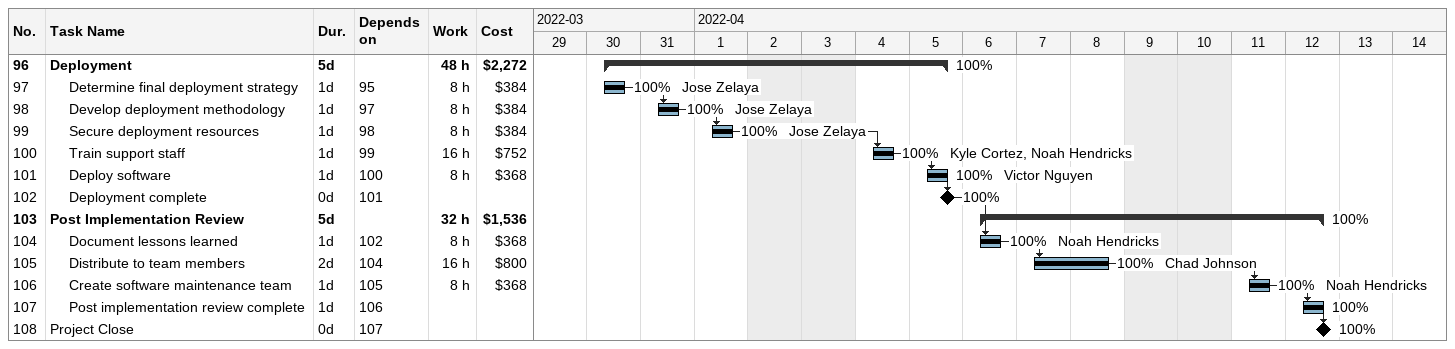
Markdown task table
| ID | Level | Task | Duration | Start | Finish | Predecessors | Resources | % complete | Work (h) | Cost ($) |
|---|---|---|---|---|---|---|---|---|---|---|
| 96 | 1 | **Deployment** | 5d | 2022-03-30 | 2022-04-05 |  |  | 100 | 48 | 2272 |
| 97 | 2 | Determine final deployment strategy | 1d | 2022-03-30 | 2022-03-30 | 95 | Jose Zelaya | 100 | 8 | 384 |
| 98 | 2 | Develop deployment methodology | 1d | 2022-03-31 | 2022-03-31 | 97 | Jose Zelaya | 100 | 8 | 384 |
| 99 | 2 | Secure deployment resources | 1d | 2022-04-01 | 2022-04-01 | 98 | Jose Zelaya | 100 | 8 | 384 |
| 100 | 2 | Train support staff | 1d | 2022-04-04 | 2022-04-04 | 99 | Kyle Cortez, Noah Hendricks | 100 | 16 | 752 |
| 101 | 2 | Deploy software | 1d | 2022-04-05 | 2022-04-05 | 100 | Victor Nguyen | 100 | 8 | 368 |
| 102 | 2 | Deployment complete | 0d | 2022-04-05 | 2022-04-05 | 101 |  | 100 |  |  |
| 103 | 1 | **Post Implementation Review** | 5d | 2022-04-06 | 2022-04-12 |  |  | 100 | 32 | 1536 |
| 104 | 2 | Document lessons learned | 1d | 2022-04-06 | 2022-04-06 | 102 | Noah Hendricks | 100 | 8 | 368 |
| 105 | 2 | Distribute to team members | 2d | 2022-04-07 | 2022-04-08 | 104 | Chad Johnson | 100 | 16 | 800 |
| 106 | 2 | Create software maintenance team | 1d | 2022-04-11 | 2022-04-11 | 105 | Noah Hendricks | 100 | 8 | 368 |
| 107 | 2 | Post implementation review complete | 1d | 2022-04-12 | 2022-04-12 | 106 |  | 100 |  |  |
| 108 | 1 | Project Close | 0d | 2022-04-12 | 2022-04-12 | 107 |  | 100 |  |  |
